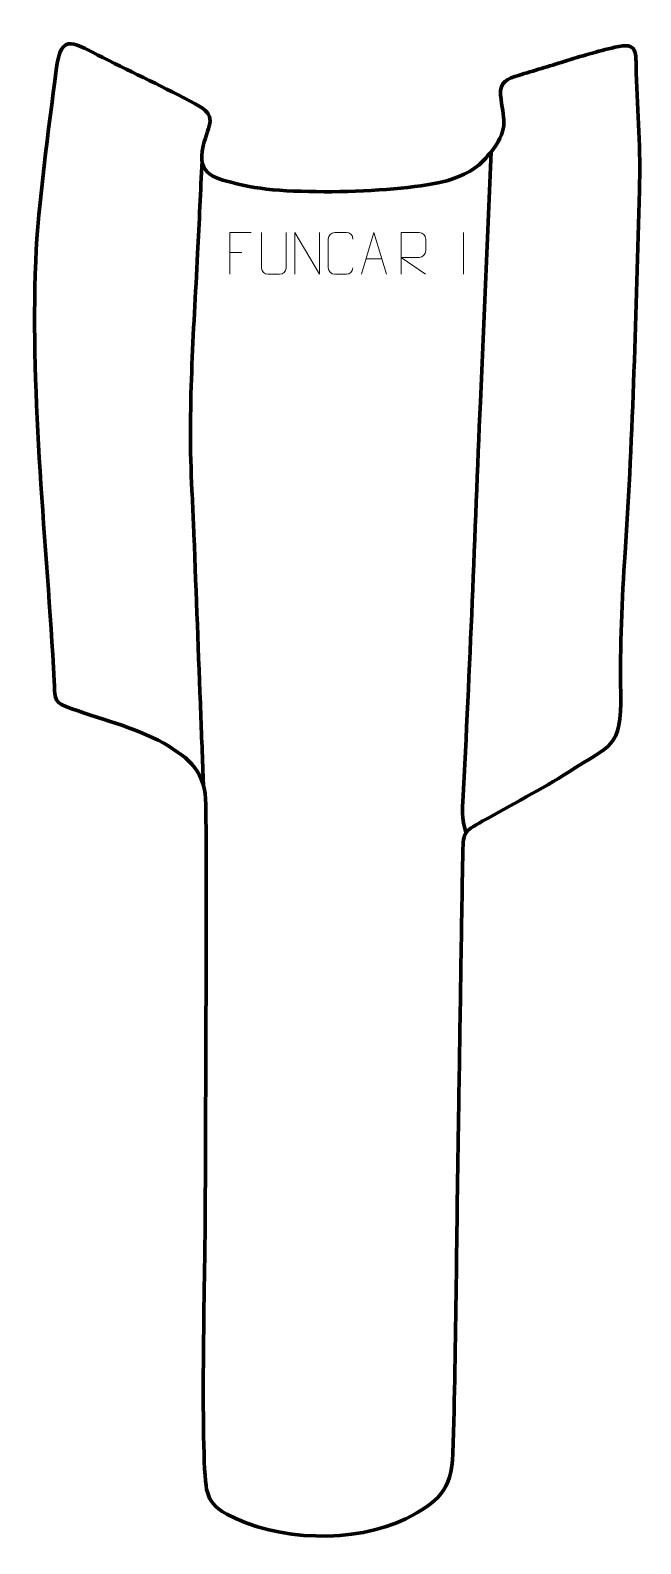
# Model space of a CAD drawing. Header units: millimetres. Extents: x 1052 to 1418, y 55 to 963.
import ezdxf

# ---------------------------------------------------------------- set-up
doc = ezdxf.new("R2010")
doc.units = ezdxf.units.MM
doc.header["$MEASUREMENT"] = 0
doc.layers.add('layer 2', color=7, linetype='Continuous')
doc.layers.add('layer 3', color=7, linetype='Continuous')

msp = doc.modelspace()

# ---------------------------------------------------------------- linework, layer by layer
at = {"layer": 'layer 2', "color": 142, "lineweight": 158}
for points, knots in [([(1328.7725, 890.4478), (1326.6012, 840.4262), (1324.4297, 790.4045), (1322.2583, 740.383), (1322.2583, 740.383), (1318.7934, 660.3969), (1316.1194, 580.3677), (1311.7091, 500.4261), (1311.7091, 500.4261), (1311.3083, 493.1591), (1311.4353, 488.9666), (1313.5653, 481.9996)], [0, 0, 0, 0, 0.25, 0.25, 0.25, 0.25, 0.5, 0.5, 0.5, 0.5, 1, 1, 1, 1]), ([(1155.4012, 884.7186), (1154.9688, 875.7369), (1154.5363, 866.7551), (1154.1038, 857.7734), (1154.1038, 857.7734), (1153.6473, 848.2927), (1153.1908, 838.8119), (1152.7343, 829.3312), (1152.7343, 829.3312), (1150.3013, 780.7908), (1146.8109, 735.9696), (1149.318, 687.109), (1149.318, 687.109), (1149.6536, 680.5683), (1149.9811, 674.0328), (1150.2521, 667.4888), (1150.2521, 667.4888), (1151.6258, 631.4617), (1153.0001, 595.4345), (1154.3742, 559.4073), (1154.3742, 559.4073), (1154.9657, 543.8956), (1155.5573, 528.3839), (1156.1489, 512.8722), (1156.1489, 512.8722), (1156.1489, 512.8722), (1156.2061, 511.3711), (1156.2061, 511.3711), (1156.2061, 511.3711), (1156.2061, 511.3711), (1156.2634, 509.8699), (1156.2634, 509.8699)], [0, 0, 0, 0, 0.11111111, 0.11111111, 0.11111111, 0.11111111, 0.22222222, 0.22222222, 0.22222222, 0.22222222, 0.33333333, 0.33333333, 0.33333333, 0.33333333, 0.44444444, 0.44444444, 0.44444444, 0.44444444, 0.55555556, 0.55555556, 0.55555556, 0.55555556, 0.66666667, 0.66666667, 0.66666667, 0.66666667, 0.77777778, 0.77777778, 0.77777778, 0.77777778, 1, 1, 1, 1])]:
    msp.add_open_spline(points, degree=3, knots=knots, dxfattribs=at)
at = {"layer": 'layer 3', "color": 242, "lineweight": 158}
msp.add_open_spline([(1151.3141, 919.1642), (1165.2387, 911.8068), (1159.4565, 907.3276), (1156.0768, 894.0267), (1156.0768, 894.0267), (1151.9203, 875.5292), (1163.614, 874.5755), (1178.049, 870.7349), (1178.049, 870.7349), (1205.2384, 863.5005), (1281.1554, 866.0249), (1304.5251, 873.7439), (1304.5251, 873.7439), (1316.8667, 878.0917), (1321.5884, 881.4289), (1329.7088, 891.6094), (1329.7088, 891.6094), (1339.8131, 905.7319), (1335.7553, 909.4739), (1334.3941, 924.6603), (1334.3941, 924.6603), (1333.717, 932.2138), (1338.6654, 934.2853), (1345.1639, 936.2579), (1345.1639, 936.2579), (1354.3106, 939.0341), (1363.2765, 941.7155), (1372.4253, 944.5747), (1372.4253, 944.5747), (1382.5622, 947.7426), (1392.5576, 950.6605), (1402.8986, 953.1106), (1402.8986, 953.1106), (1417.2061, 956.3998), (1415.2465, 950.4057), (1415.6965, 937.6947), (1415.6965, 937.6947), (1416.6522, 913.5217), (1418.3677, 891.523), (1417.6333, 867.1303), (1417.6333, 867.1303), (1415.516, 794.622), (1413.8126, 722.1561), (1409.006, 649.7577), (1409.006, 649.7577), (1407.1164, 621.4092), (1405.9384, 593.8686), (1406.4062, 565.4378), (1406.4062, 565.4378), (1406.584, 531.9751), (1401.0439, 535.0985), (1375.0833, 518.2877), (1375.0833, 518.2877), (1359.238, 507.9705), (1340.3246, 498.4405), (1323.7021, 488.8969), (1323.7021, 488.8969), (1311.6512, 481.9779), (1312.0165, 482.7525), (1311.7024, 467.194), (1311.7024, 467.194), (1310.659, 415.5218), (1310.0722, 363.874), (1309.1779, 312.2048), (1309.1779, 312.2048), (1308.0154, 244.7093), (1307.6938, 176.896), (1305.8322, 109.4564), (1305.8322, 109.4564), (1304.9257, 86.9746), (1296.7588, 80.2713), (1277.5509, 70.2529), (1277.5509, 70.2529), (1246.4744, 55.2755), (1200.4285, 56.7478), (1170.1908, 73.0186), (1170.1908, 73.0186), (1162.2853, 77.2725), (1160.0303, 81.2405), (1158.5557, 86.1193), (1158.5557, 86.1193), (1154.0129, 101.1499), (1157.2004, 224.2776), (1157.2835, 249.3438), (1157.2835, 249.3438), (1157.5592, 332.4357), (1158.0691, 415.5303), (1157.7038, 498.6227), (1157.7038, 498.6227), (1157.2824, 518.21), (1148.5743, 526.068), (1132.4604, 535.4871), (1132.4604, 535.4871), (1114.0672, 545.6392), (1093.2644, 550.2157), (1073.7205, 557.5281), (1073.7205, 557.5281), (1065.8357, 560.4782), (1067.2588, 564.701), (1066.8237, 572.9103), (1066.8237, 572.9103), (1062.1794, 656.1129), (1052.4141, 741.5855), (1055.6411, 824.8011), (1055.6411, 824.8011), (1057.1784, 860.2172), (1063.5051, 903.5571), (1067.9046, 939.5584), (1067.9046, 939.5584), (1070.8061, 963.3014), (1079.2033, 955.158), (1095.9526, 946.8688), (1095.9526, 946.8688), (1114.4577, 937.7106), (1133.042, 928.7917), (1151.3141, 919.1642)], degree=3, knots=[0, 0, 0, 0, 0.03333333, 0.03333333, 0.03333333, 0.03333333, 0.06666667, 0.06666667, 0.06666667, 0.06666667, 0.1, 0.1, 0.1, 0.1, 0.13333333, 0.13333333, 0.13333333, 0.13333333, 0.16666667, 0.16666667, 0.16666667, 0.16666667, 0.2, 0.2, 0.2, 0.2, 0.23333333, 0.23333333, 0.23333333, 0.23333333, 0.26666667, 0.26666667, 0.26666667, 0.26666667, 0.3, 0.3, 0.3, 0.3, 0.33333333, 0.33333333, 0.33333333, 0.33333333, 0.36666667, 0.36666667, 0.36666667, 0.36666667, 0.4, 0.4, 0.4, 0.4, 0.43333333, 0.43333333, 0.43333333, 0.43333333, 0.46666667, 0.46666667, 0.46666667, 0.46666667, 0.5, 0.5, 0.5, 0.5, 0.53333333, 0.53333333, 0.53333333, 0.53333333, 0.56666667, 0.56666667, 0.56666667, 0.56666667, 0.6, 0.6, 0.6, 0.6, 0.63333333, 0.63333333, 0.63333333, 0.63333333, 0.66666667, 0.66666667, 0.66666667, 0.66666667, 0.7, 0.7, 0.7, 0.7, 0.73333333, 0.73333333, 0.73333333, 0.73333333, 0.76666667, 0.76666667, 0.76666667, 0.76666667, 0.8, 0.8, 0.8, 0.8, 0.83333333, 0.83333333, 0.83333333, 0.83333333, 0.86666667, 0.86666667, 0.86666667, 0.86666667, 0.9, 0.9, 0.9, 0.9, 0.93333333, 0.93333333, 0.93333333, 0.93333333, 1, 1, 1, 1], dxfattribs=at)
at = {"layer": 'layer 3', "color": 250, "lineweight": 9}
for points, knots in [([(1184.8719, 841.9263), (1184.8719, 841.9263), (1171.9979, 841.9263), (1171.9979, 841.9263), (1171.9979, 841.9263), (1171.9979, 841.9263), (1171.9979, 816.9727), (1171.9979, 816.9727)], [0, 0, 0, 0, 0.33333333, 0.33333333, 0.33333333, 0.33333333, 1, 1, 1, 1]), ([(1205.7621, 841.9305), (1205.7617, 836.391), (1205.8575, 826.1892), (1205.8579, 820.6488), (1205.8579, 820.6488), (1205.7181, 818.4093), (1204.0409, 816.9831), (1201.8932, 816.9726), (1201.8932, 816.9726), (1199.5613, 816.973), (1197.2294, 816.973), (1194.8979, 816.9726), (1194.8979, 816.9726), (1192.9729, 816.8711), (1191.0008, 818.6876), (1191.012, 820.6321), (1191.012, 820.6321), (1191.0123, 826.194), (1191.1077, 836.3694), (1191.1073, 841.9305)], [0, 0, 0, 0, 0.16666667, 0.16666667, 0.16666667, 0.16666667, 0.33333333, 0.33333333, 0.33333333, 0.33333333, 0.5, 0.5, 0.5, 0.5, 0.66666667, 0.66666667, 0.66666667, 0.66666667, 1, 1, 1, 1]), ([(1211.1075, 816.9728), (1211.1075, 816.9728), (1211.1075, 841.9263), (1211.1075, 841.9263), (1211.1075, 841.9263), (1211.1075, 841.9263), (1225.7623, 816.9728), (1225.7623, 816.9728), (1225.7623, 816.9728), (1225.7623, 816.9728), (1225.7623, 841.9263), (1225.7623, 841.9263)], [0, 0, 0, 0, 0.25, 0.25, 0.25, 0.25, 0.5, 0.5, 0.5, 0.5, 1, 1, 1, 1]), ([(1245.8579, 820.7905), (1245.7181, 818.4671), (1244.0409, 816.9875), (1241.8932, 816.9767), (1241.8932, 816.9767), (1239.5613, 816.9771), (1237.2294, 816.9771), (1234.8979, 816.9767), (1234.8979, 816.9767), (1232.9729, 816.8713), (1231.0008, 818.7558), (1231.012, 820.7731), (1231.012, 820.7731), (1231.0124, 826.5432), (1231.0124, 832.3129), (1231.012, 838.0822), (1231.012, 838.0822), (1231.0162, 840.2203), (1232.7629, 841.9395), (1234.9153, 841.926), (1234.9153, 841.926), (1237.241, 841.926), (1239.5671, 841.926), (1241.8932, 841.926), (1241.8932, 841.926), (1243.8398, 841.9615), (1245.8312, 840.47), (1245.8579, 838.0324)], [0, 0, 0, 0, 0.125, 0.125, 0.125, 0.125, 0.25, 0.25, 0.25, 0.25, 0.375, 0.375, 0.375, 0.375, 0.5, 0.5, 0.5, 0.5, 0.625, 0.625, 0.625, 0.625, 0.75, 0.75, 0.75, 0.75, 1, 1, 1, 1]), ([(1250.9644, 816.9728), (1250.9644, 816.9728), (1258.3354, 841.9263), (1258.3354, 841.9263), (1258.3354, 841.9263), (1258.3354, 841.9263), (1265.9053, 816.9728), (1265.9053, 816.9728)], [0, 0, 0, 0, 0.33333333, 0.33333333, 0.33333333, 0.33333333, 1, 1, 1, 1]), ([(1274.7884, 816.9728), (1274.7884, 816.9728), (1274.7884, 841.9263), (1274.7884, 841.9263), (1274.7884, 841.9263), (1278.3832, 841.9263), (1281.9787, 841.9263), (1285.5739, 841.9263), (1285.5739, 841.9263), (1287.8992, 841.8886), (1289.4565, 840.3986), (1289.4524, 838.0322), (1289.4524, 838.0322), (1289.452, 835.9967), (1289.452, 832.9373), (1289.4524, 830.9013), (1289.4524, 830.9013), (1289.4459, 829.0258), (1287.6336, 827.084), (1285.6241, 827.0649), (1285.6241, 827.0649), (1285.6241, 827.0649), (1274.7884, 827.0649), (1274.7884, 827.0649), (1274.7884, 827.0649), (1274.7884, 827.0649), (1289.4431, 816.9728), (1289.4431, 816.9728)], [0, 0, 0, 0, 0.125, 0.125, 0.125, 0.125, 0.25, 0.25, 0.25, 0.25, 0.375, 0.375, 0.375, 0.375, 0.5, 0.5, 0.5, 0.5, 0.625, 0.625, 0.625, 0.625, 0.75, 0.75, 0.75, 0.75, 1, 1, 1, 1])]:
    msp.add_open_spline(points, degree=3, knots=knots, dxfattribs=at)
for points in [[(1312.1205, 841.9366), (1312.1205, 841.9366), (1312.1205, 816.9625), (1312.1205, 816.9625)], [(1171.9979, 830.0466), (1171.9979, 830.0466), (1179.166, 830.0466), (1179.166, 830.0466)], [(1253.687, 826.2222), (1253.687, 826.2222), (1263.1827, 826.2222), (1263.1827, 826.2222)]]:
    msp.add_open_spline(points, degree=3, dxfattribs=at)

doc.saveas('drawing.dxf')
